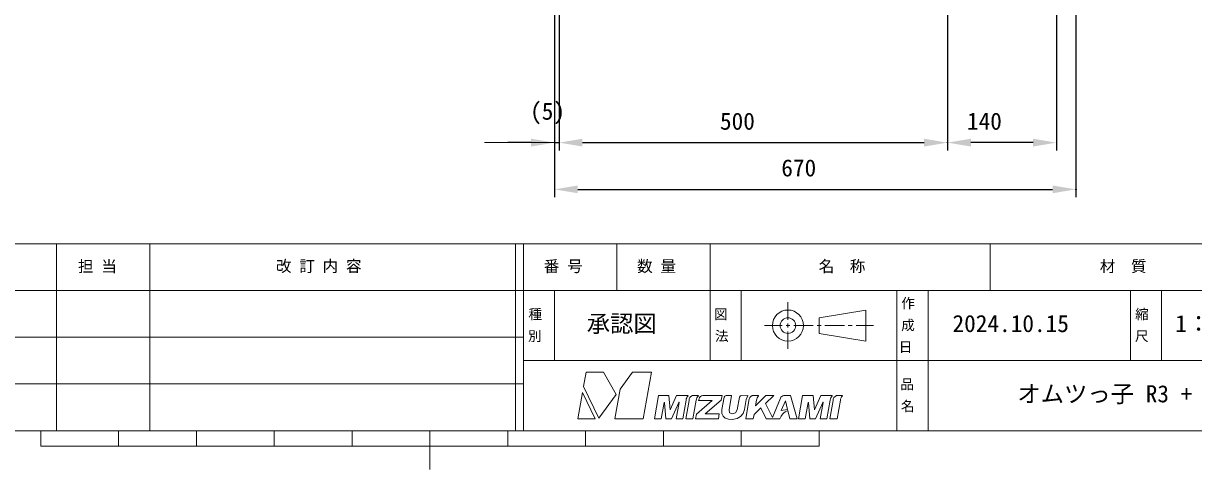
# Model space of a CAD drawing. Units: millimetres, scale not verified. Extents: x -203 to 203, y -143 to 143.
# Drawn here: x -52.2 to 98.1, y -143 to -85.7 of the extents above; entities that cross this region are included whole.
import ezdxf
from ezdxf.enums import TextEntityAlignment as Align

# ---------------------------------------------------------------- set-up
doc = ezdxf.new("R2010")
doc.units = ezdxf.units.MM
doc.header["$LTSCALE"] = 0.25
doc.header["$PDMODE"] = 32
doc.header["$PDSIZE"] = 0.05
for name, color, linetype, lineweight in [('0-1_図面_FORMAT$01_WAKU$OUT_LINE', 6, 'Continuous', 18), ('0-2_図面_FORMAT$03_TEXT', 7, 'Continuous', 18), ('0-3_図面_FORMAT$01_WAKU$SUB_LINE', 7, 'Continuous', 18), ('0-4_図面_FORMAT$02_LOGO$01_MZ_LO', 7, 'Continuous', 18), ('0-6_DIMENSION_LINES$02_DIMENSI', 7, 'Continuous', 25), ('0-8_WAKU_INVISIBLE', 7, 'Continuous', 18)]:
    doc.layers.add(name, color=color, linetype=linetype, lineweight=lineweight)
doc.layers.add('0-7_DEFPOINTS', color=7, linetype='Continuous')
doc.styles.add('ＭＳ ゴシック', font='')
doc.styles.get('ＭＳ ゴシック').set_extended_font_data('MS Gothic')

# ---------------------------------------------------------------- blocks, each defined once
blk = doc.blocks.new('X43')
at = {"layer": '0-2_図面_FORMAT$03_TEXT', "style": 'ＭＳ ゴシック'}
for s, p in [('作', (270.5669, 25.8484)), ('成', (270.5494, 23.0372)), ('日', (270.2379, 20.2259))]:
    blk.add_text(s, height=1.283, dxfattribs=at).set_placement(p, align=Align.BOTTOM_LEFT)
blk = doc.blocks.new('X44')
at = {"layer": '0-2_図面_FORMAT$03_TEXT', "style": 'ＭＳ ゴシック'}
for s, p in [('図', (246.5023, 24.4428)), ('法', (246.6178, 21.6315))]:
    blk.add_text(s, height=1.283, dxfattribs=at).set_placement(p, align=Align.BOTTOM_LEFT)
blk = doc.blocks.new('X45')
at = {"layer": '0-2_図面_FORMAT$03_TEXT', "style": 'ＭＳ ゴシック'}
for s, p in [('種', (222.6528, 24.4428)), ('別', (222.6003, 21.6315))]:
    blk.add_text(s, height=1.283, dxfattribs=at).set_placement(p, align=Align.BOTTOM_LEFT)
blk = doc.blocks.new('X46')
at = {"layer": '0-2_図面_FORMAT$03_TEXT', "style": 'ＭＳ ゴシック'}
for s, p in [('品', (270.4427, 15.4428)), ('名', (270.5144, 12.6315))]:
    blk.add_text(s, height=1.283, dxfattribs=at).set_placement(p, align=Align.BOTTOM_LEFT)
blk = doc.blocks.new('X47')
at = {"layer": '0-2_図面_FORMAT$03_TEXT', "style": 'ＭＳ ゴシック'}
for s, p in [('縮', (300.6019, 24.4428)), ('尺', (300.5844, 21.6315))]:
    blk.add_text(s, height=1.283, dxfattribs=at).set_placement(p, align=Align.BOTTOM_LEFT)
blk = doc.blocks.new('D17')
at = {"layer": '0-6_DIMENSION_LINES$02_DIMENSI'}
for p, q in [((226, 69), (226, 40.5)), ((293, 69), (293, 40.5)), ((228.9998, 41.5), (290.0002, 41.5))]:
    blk.add_line(p, q, dxfattribs=at)
for points in [[(228.9998, 42), (228.9998, 41), (226, 41.5)], [(290.0002, 41), (290.0002, 42), (293, 41.5)]]:
    blk.add_solid(points, dxfattribs=at)
at = {"layer": '0-7_DEFPOINTS'}
for p in [(226, 70.5), (293, 70.5), (293, 41.5)]:
    blk.add_point(p, dxfattribs=at)
at = {"layer": '0-6_DIMENSION_LINES$02_DIMENSI', "style": 'ＭＳ ゴシック'}
blk.add_text('670', height=2.199, dxfattribs=at).set_placement((255.1429, 42.5), align=Align.BOTTOM_LEFT)
blk = doc.blocks.new('D18')
at = {"layer": '0-6_DIMENSION_LINES$02_DIMENSI'}
for p, q in [((290.5, 69.0212), (290.5, 46.5)), ((276.5, 64), (276.5, 46.5)), ((287.5002, 47.5), (279.4998, 47.5))]:
    blk.add_line(p, q, dxfattribs=at)
for points in [[(279.4998, 48), (279.4998, 47), (276.5, 47.5)], [(287.5002, 47), (287.5002, 48), (290.5, 47.5)]]:
    blk.add_solid(points, dxfattribs=at)
at = {"layer": '0-7_DEFPOINTS'}
for p in [(290.5, 70.5212), (276.5, 65.5), (276.5, 47.5)]:
    blk.add_point(p, dxfattribs=at)
at = {"layer": '0-6_DIMENSION_LINES$02_DIMENSI', "style": 'ＭＳ ゴシック'}
blk.add_text('140', height=2.199, dxfattribs=at).set_placement((279, 48.5), align=Align.BOTTOM_LEFT)
blk = doc.blocks.new('D19')
at = {"layer": '0-6_DIMENSION_LINES$02_DIMENSI'}
for p, q in [((226.6, 64), (226.6, 46.5)), ((276.5, 64), (276.5, 46.5)), ((229.5998, 47.5), (273.5002, 47.5))]:
    blk.add_line(p, q, dxfattribs=at)
for points in [[(229.5998, 48), (229.5998, 47), (226.6, 47.5)], [(273.5002, 47), (273.5002, 48), (276.5, 47.5)]]:
    blk.add_solid(points, dxfattribs=at)
at = {"layer": '0-7_DEFPOINTS'}
for p in [(226.6, 65.5), (276.5, 65.5), (276.5, 47.5)]:
    blk.add_point(p, dxfattribs=at)
at = {"layer": '0-6_DIMENSION_LINES$02_DIMENSI', "style": 'ＭＳ ゴシック'}
blk.add_text('500', height=2.199, dxfattribs=at).set_placement((247.2643, 48.5), align=Align.BOTTOM_LEFT)
blk = doc.blocks.new('D20')
at = {"layer": '0-6_DIMENSION_LINES$02_DIMENSI'}
for p, q in [((226, 69), (226, 46.5)), ((226.6, 64), (226.6, 46.5)), ((223.0002, 47.5), (220.0004, 47.5)), ((226, 47.5), (226.6, 47.5)), ((229.5998, 47.5), (232.5996, 47.5))]:
    blk.add_line(p, q, dxfattribs=at)
for points in [[(223.0002, 47), (223.0002, 48), (226, 47.5)], [(229.5998, 48), (229.5998, 47), (226.6, 47.5)]]:
    blk.add_solid(points, dxfattribs=at)
at = {"layer": '0-7_DEFPOINTS'}
for p in [(226, 70.5), (226.6, 65.5), (226.6, 47.5)]:
    blk.add_point(p, dxfattribs=at)
at = {"layer": '0-6_DIMENSION_LINES$02_DIMENSI', "style": 'ＭＳ ゴシック'}
blk.add_text('(5)', height=2.199, dxfattribs=at).set_placement((222.8714, 49.7857), align=Align.BOTTOM_LEFT)

msp = doc.modelspace()

# ---------------------------------------------------------------- linework, layer by layer
at = {"layer": '0-1_図面_FORMAT$01_WAKU$OUT_LINE'}
for p, q in [((198, -114), (-198, -114)), ((11, -114), (11, -138)), ((12, -114), (12, -138)), ((198, -120), (-78, -120)), ((-50, -140), (-50, -138)), ((-40, -140), (-40, -138)), ((-30, -140), (-30, -138)), ((-20, -140), (-20, -138)), ((-10, -140), (-10, -138)), ((0, -138), (0, -143)), ((10, -140), (10, -138)), ((20, -140), (20, -138)), ((30, -140), (30, -138)), ((40, -140), (40, -138)), ((50, -140), (50, -138)), ((-50, -140), (50, -140))]:
    msp.add_line(p, q, dxfattribs=at)
msp.add_lwpolyline([(-198, -138), (198, -138), (198, 138), (-198, 138)], close=True, dxfattribs=at)
at = {"layer": '0-2_図面_FORMAT$03_TEXT'}
for p, q in [((46, -123.75), (46, -121.5)), ((45.25, -124.5), (43, -124.5)), ((46.25, -124.5), (45.75, -124.5)), ((46, -124.75), (46, -124.25)), ((49.25, -124.5), (46.75, -124.5)), ((50.25, -124.5), (49.75, -124.5)), ((53.25, -124.5), (50.75, -124.5)), ((54.25, -124.5), (53.75, -124.5)), ((57, -124.5), (54.75, -124.5)), ((46, -127.5), (46, -125.25))]:
    msp.add_line(p, q, dxfattribs=at)
msp.add_lwpolyline([(56, -122.5), (50, -123.5), (50, -125.5), (56, -126.5)], close=True, dxfattribs=at)
for radius in [2, 1]:
    msp.add_circle((46, -124.5), radius, dxfattribs=at)
at = {"layer": '0-3_図面_FORMAT$01_WAKU$SUB_LINE'}
for p, q in [((-48, -114), (-48, -138)), ((-36, -114), (-36, -138)), ((24, -114), (24, -120)), ((36, -129), (36, -114)), ((72, -114), (72, -120)), ((16, -129), (16, -120)), ((40, -120), (40, -129)), ((60, -138), (60, -120)), ((64, -138), (64, -120)), ((90, -129), (90, -120)), ((94, -129), (94, -120)), ((12, -126), (-78, -126)), ((12, -129), (144, -129)), ((12, -132), (-78, -132))]:
    msp.add_line(p, q, dxfattribs=at)
at = {"layer": '0-4_図面_FORMAT$02_LOGO$01_MZ_LO'}
for p, q in [((20.052, -130.5), (19.7334, -132.3069)), ((22.2811, -130.5), (20.052, -130.5)), ((23.9185, -133.3532), (22.2811, -130.5)), ((26.0068, -130.5), (24.423, -132.6639)), ((28.4519, -130.5), (26.0068, -130.5)), ((27.394, -136.5), (28.4519, -130.5)), ((19.7334, -132.3069), (21.6797, -136.412)), ((19.5978, -133.0758), (18.994, -136.5)), ((21.2213, -136.5), (19.5978, -133.0758)), ((21.6797, -136.412), (23.9185, -133.3532)), ((24.423, -132.6639), (23.7466, -136.5)), ((29.3797, -133.5001), (28.8508, -136.5)), ((30.7128, -133.5001), (29.3797, -133.5001)), ((30.8813, -135.3254), (30.7128, -133.5001)), ((31.6973, -133.5001), (30.8813, -135.3254)), ((33.1564, -133.5001), (31.6973, -133.5001)), ((33.1643, -133.5221), (33.1564, -133.5001)), ((34.4785, -133.5001), (33.7311, -133.5001)), ((34.4907, -133.528), (34.4785, -133.5001)), ((37.5368, -133.5001), (35.0653, -133.5001)), ((37.4305, -134.0987), (37.5368, -133.5001)), ((37.8062, -133.6918), (37.5241, -135.2886)), ((38.7636, -133.5001), (38.0482, -133.5001)), ((38.4414, -135.331), (38.7636, -133.5001)), ((39.7553, -133.6956), (39.4664, -135.331)), ((40.7137, -133.5065), (40.0021, -133.5001)), ((40.6262, -134.0012), (40.8635, -133.5423)), ((40.8489, -133.5001), (40.7137, -133.5065)), ((40.8635, -133.5423), (40.8489, -133.5001)), ((42.2092, -133.5001), (41.4125, -133.5001)), ((43.1434, -133.5001), (41.8365, -134.8052)), ((42.2217, -133.528), (42.2092, -133.5001)), ((43.107, -134.5303), (44.1923, -133.5001)), ((44.1923, -133.5001), (43.1434, -133.5001)), ((46.3372, -133.5001), (45.4679, -133.5001)), ((47.188, -136.5), (46.3372, -133.5001)), ((47.8896, -133.5001), (47.3606, -136.5)), ((49.2227, -133.5001), (47.8896, -133.5001)), ((49.3912, -135.3254), (49.2227, -133.5001)), ((50.2071, -133.5001), (49.3912, -135.3254)), ((51.6663, -133.5001), (50.2071, -133.5001)), ((51.6741, -133.5221), (51.6663, -133.5001)), ((52.9883, -133.5001), (52.241, -133.5001)), ((53.0005, -133.528), (52.9883, -133.5001)), ((29.7077, -136.5), (30.085, -134.3718)), ((30.085, -134.3718), (30.1212, -134.3718)), ((30.1212, -134.3718), (30.3134, -136.5)), ((31.0307, -136.5), (31.9772, -134.3718)), ((32.0194, -134.3718), (31.6421, -136.5)), ((32.493, -136.5), (32.9191, -134.0808)), ((33.2994, -134.1367), (32.8831, -136.5)), ((33.7988, -136.5), (34.2223, -134.0946)), ((36.248, -134.138), (34.2351, -135.8723)), ((34.5924, -133.8998), (34.52, -134.1359)), ((34.52, -134.1359), (36.248, -134.138)), ((35.3578, -135.8512), (37.4305, -134.0987)), ((37.5241, -135.2886), (37.5207, -135.7942)), ((40.3988, -135.2886), (40.6262, -134.0012)), ((40.9871, -134.1367), (40.5715, -136.5)), ((41.6443, -135.9188), (42.5284, -135.0795)), ((41.8365, -134.8052), (41.959, -134.0946)), ((42.5284, -135.0795), (43.1843, -136.5)), ((43.9945, -136.289), (43.107, -134.5303)), ((45.0487, -133.8322), (43.9945, -136.289)), ((45.1097, -135.4167), (45.6797, -134.1656)), ((45.9339, -135.2805), (45.1097, -135.4167)), ((45.6797, -134.1656), (45.9339, -135.2805)), ((48.2176, -136.5), (48.5948, -134.3718)), ((48.5948, -134.3718), (48.631, -134.3718)), ((48.631, -134.3718), (48.8233, -136.5)), ((49.5406, -136.5), (50.4871, -134.3718)), ((50.5292, -134.3718), (50.152, -136.5)), ((51.0029, -136.5), (51.429, -134.0808)), ((51.8093, -134.1367), (51.3929, -136.5)), ((52.3087, -136.5), (52.7322, -134.0946)), ((18.994, -136.5), (21.2213, -136.5)), ((23.7466, -136.5), (27.394, -136.5)), ((28.8508, -136.5), (29.7077, -136.5)), ((30.3134, -136.5), (31.0307, -136.5)), ((31.6421, -136.5), (32.493, -136.5)), ((32.8831, -136.5), (33.7988, -136.5)), ((34.2351, -135.8723), (34.125, -136.5)), ((34.125, -136.5), (37.0697, -136.5)), ((37.1838, -135.8537), (35.3578, -135.8512)), ((37.0697, -136.5), (37.1838, -135.8537)), ((37.5207, -135.7942), (37.6572, -136.1388)), ((37.6572, -136.1388), (37.9298, -136.3967)), ((37.9298, -136.3967), (38.3411, -136.5181)), ((38.3411, -136.5181), (38.8134, -136.5486)), ((38.5099, -135.7132), (38.4414, -135.331)), ((38.8631, -135.8509), (38.5099, -135.7132)), ((38.8134, -136.5486), (39.4797, -136.4487)), ((39.2624, -135.7153), (38.8631, -135.8509)), ((39.4664, -135.331), (39.2624, -135.7153)), ((39.4797, -136.4487), (39.8948, -136.201)), ((39.8948, -136.201), (40.2275, -135.7892)), ((40.2333, -135.7779), (40.2903, -135.6677)), ((40.5715, -136.5), (41.5368, -136.5)), ((41.5368, -136.5), (41.5384, -136.5)), ((41.5384, -136.5), (41.5439, -136.5)), ((41.5439, -136.5), (41.6443, -135.9188)), ((43.1843, -136.5), (44.9459, -136.5)), ((45.9654, -135.4039), (46.2447, -136.5)), ((46.2447, -136.5), (47.188, -136.5)), ((47.3606, -136.5), (48.2176, -136.5)), ((48.8233, -136.5), (49.5406, -136.5)), ((50.152, -136.5), (51.0029, -136.5)), ((51.3929, -136.5), (52.3087, -136.5))]:
    msp.add_line(p, q, dxfattribs=at)
msp.add_lwpolyline([(40.3739, -135.4237), (40.3965, -135.3012), (40.3965, -135.3012)], dxfattribs=at)
for centre, radius, start, end in [((33.7742, -134.1229), 0.8561, 135.436, 177.18162), ((33.898, -134.0779), 0.6015, 106.10853, 185.61083), ((35.2047, -134.2131), 0.9895, 136.18472, 173.12017), ((35.0741, -133.9901), 0.4901, 91.03463, 169.38909), ((38.0431, -133.7422), 0.2422, 88.80192, 167.99496), ((39.9968, -133.7469), 0.2469, 88.77298, 167.99431), ((41.5809, -134.073), 0.5972, 106.38228, 186.12371), ((42.933, -134.202), 0.9799, 136.54508, 173.70767), ((45.4594, -133.9198), 0.4199, 88.83548, 167.9571), ((52.2841, -134.1229), 0.8561, 135.436, 177.18162), ((52.4079, -134.0779), 0.6015, 106.10853, 185.61083), ((53.7145, -134.2131), 0.9895, 136.18472, 173.12017), ((31.9983, -134.363), 0.0228, 337.38667, 202.61333), ((38.5515, -134.9606), 1.8762, 349.54143, 349.93236), ((50.5082, -134.363), 0.0228, 337.38667, 202.61333), ((38.9196, -135.0984), 1.4791, 332.15939, 332.65034), ((39.5102, -135.2642), 0.8783, 332.65034, 349.54143), ((46.8386, -137.2383), 2.0316, 115.4544, 158.69079)]:
    msp.add_arc(centre, radius, start, end, dxfattribs=at)
at = {"layer": '0-6_DIMENSION_LINES$02_DIMENSI', "color": 1, "lineweight": 18}
msp.add_line((16.6, -101), (7, -101), dxfattribs=at)
at = {"layer": '0-8_WAKU_INVISIBLE'}
for p, q in [((-198, -114), (198, -114)), ((-198, -138), (198, -138))]:
    msp.add_line(p, q, dxfattribs=at)

# ---------------------------------------------------------------- block references
at = {"layer": '0-2_図面_FORMAT$03_TEXT'}
for name in ['X43', 'X45', 'X44', 'X47', 'X46']:
    msp.add_blockref(name, (-210, -148.5), dxfattribs=at)
at = {"layer": '0-6_DIMENSION_LINES$02_DIMENSI'}
for name in ['D20', 'D17', 'D18', 'D19']:
    msp.add_blockref(name, (-210, -148.5), dxfattribs=at)

# ---------------------------------------------------------------- texts
at = {"layer": '0-2_図面_FORMAT$03_TEXT', "style": 'ＭＳ ゴシック'}
for s, height, p in [('担 当', 1.466, (-45.2234, -118.0466)), ('改 訂 内 容', 1.466, (-19.7895, -118.0306)), ('番 号', 1.466, (14.6352, -118.0466)), ('数 量', 1.466, (26.6152, -118.0466)), ('名\u3000称', 1.466, (49.9497, -118.0466)), ('材\u3000質', 1.466, (86.077, -118.0466)), ('承認図', 2.199, (20.1446, -126.0023)), ('2024.10.15', 2.199, (67.1432, -125.9936)), ('1：10', 2.199, (95.7668, -126.0023)), ('オムツっ子 R3 + ダスタっ子 R3', 2.199, (75.4736, -135.0198))]:
    msp.add_text(s, height=height, dxfattribs=at).set_placement(p, align=Align.BOTTOM_LEFT)

doc.saveas('drawing.dxf')
